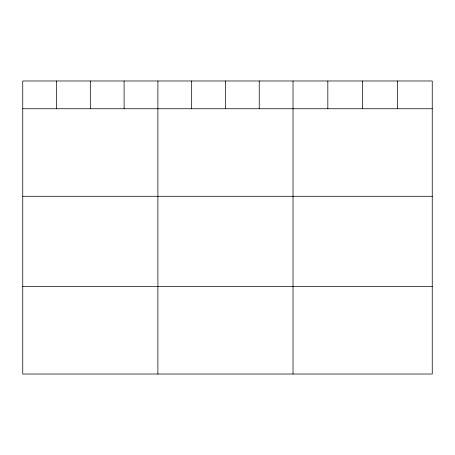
<?xml version="1.0" encoding="UTF-8"?>
<svg xmlns="http://www.w3.org/2000/svg" width="455" height="455" viewBox="0 0 455 455"><rect width="100%" height="100%" fill="white"/><g stroke="black" fill="none" stroke-linecap="round" stroke-linejoin="round"><path stroke-width="0.68" d="M432.25 108.751L432.25 374.021L22.75 374.021L22.75 80.979L432.25 80.979L432.25 108.751L22.75 108.751M22.75 196.287L432.25 196.287M22.75 286.479L432.25 286.479M397.442 80.979L397.442 108.751M362.635 80.979L362.635 108.751M327.827 80.979L327.827 108.751M293.02 80.979L293.02 374.021M259.236 80.979L259.236 108.751M225.452 80.979L225.452 108.751M191.669 80.979L191.669 108.751M157.885 80.979L157.885 374.021M124.101 80.979L124.101 108.751M90.318 80.979L90.318 108.751M56.534 80.979L56.534 108.751"/></g></svg>
